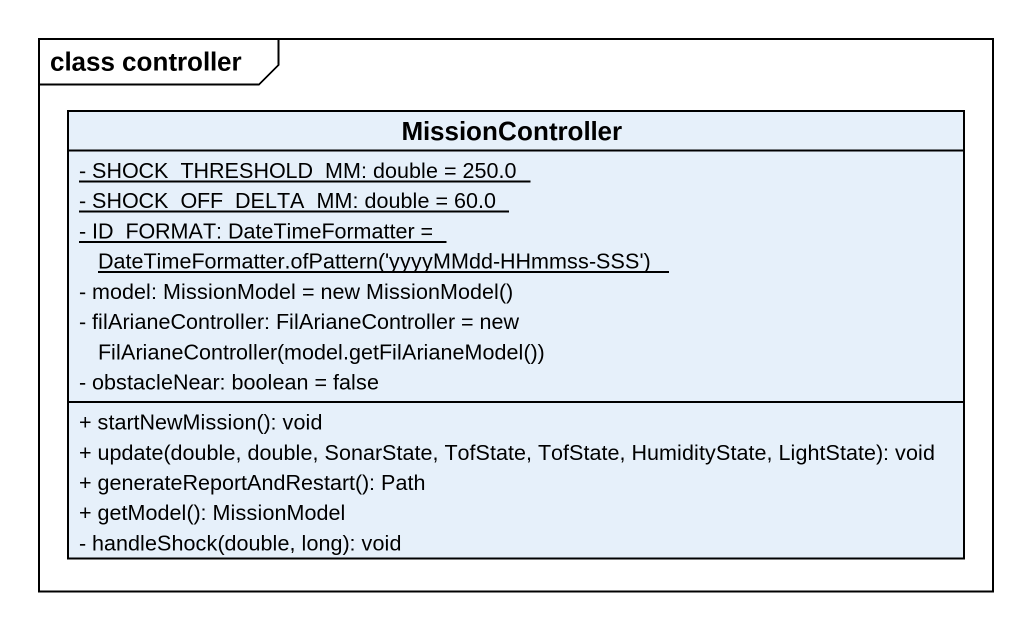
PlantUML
@startuml
mainframe class controller
hide circle
hide empty members
skinparam classAttributeIconSize 0
class MissionController {
  {static} - SHOCK_THRESHOLD_MM: double = 250.0
  {static} - SHOCK_OFF_DELTA_MM: double = 60.0
  {static} {field} - ID_FORMAT: DateTimeFormatter = DateTimeFormatter.ofPattern('yyyyMMdd-HHmmss-SSS')
  {field} - model: MissionModel = new MissionModel()
  {field} - filArianeController: FilArianeController = new FilArianeController(model.getFilArianeModel())
  - obstacleNear: boolean = false
  + startNewMission(): void
  + update(double, double, SonarState, TofState, TofState, HumidityState, LightState): void
  + generateReportAndRestart(): Path
  + getModel(): MissionModel
  - handleShock(double, long): void
}
@enduml
